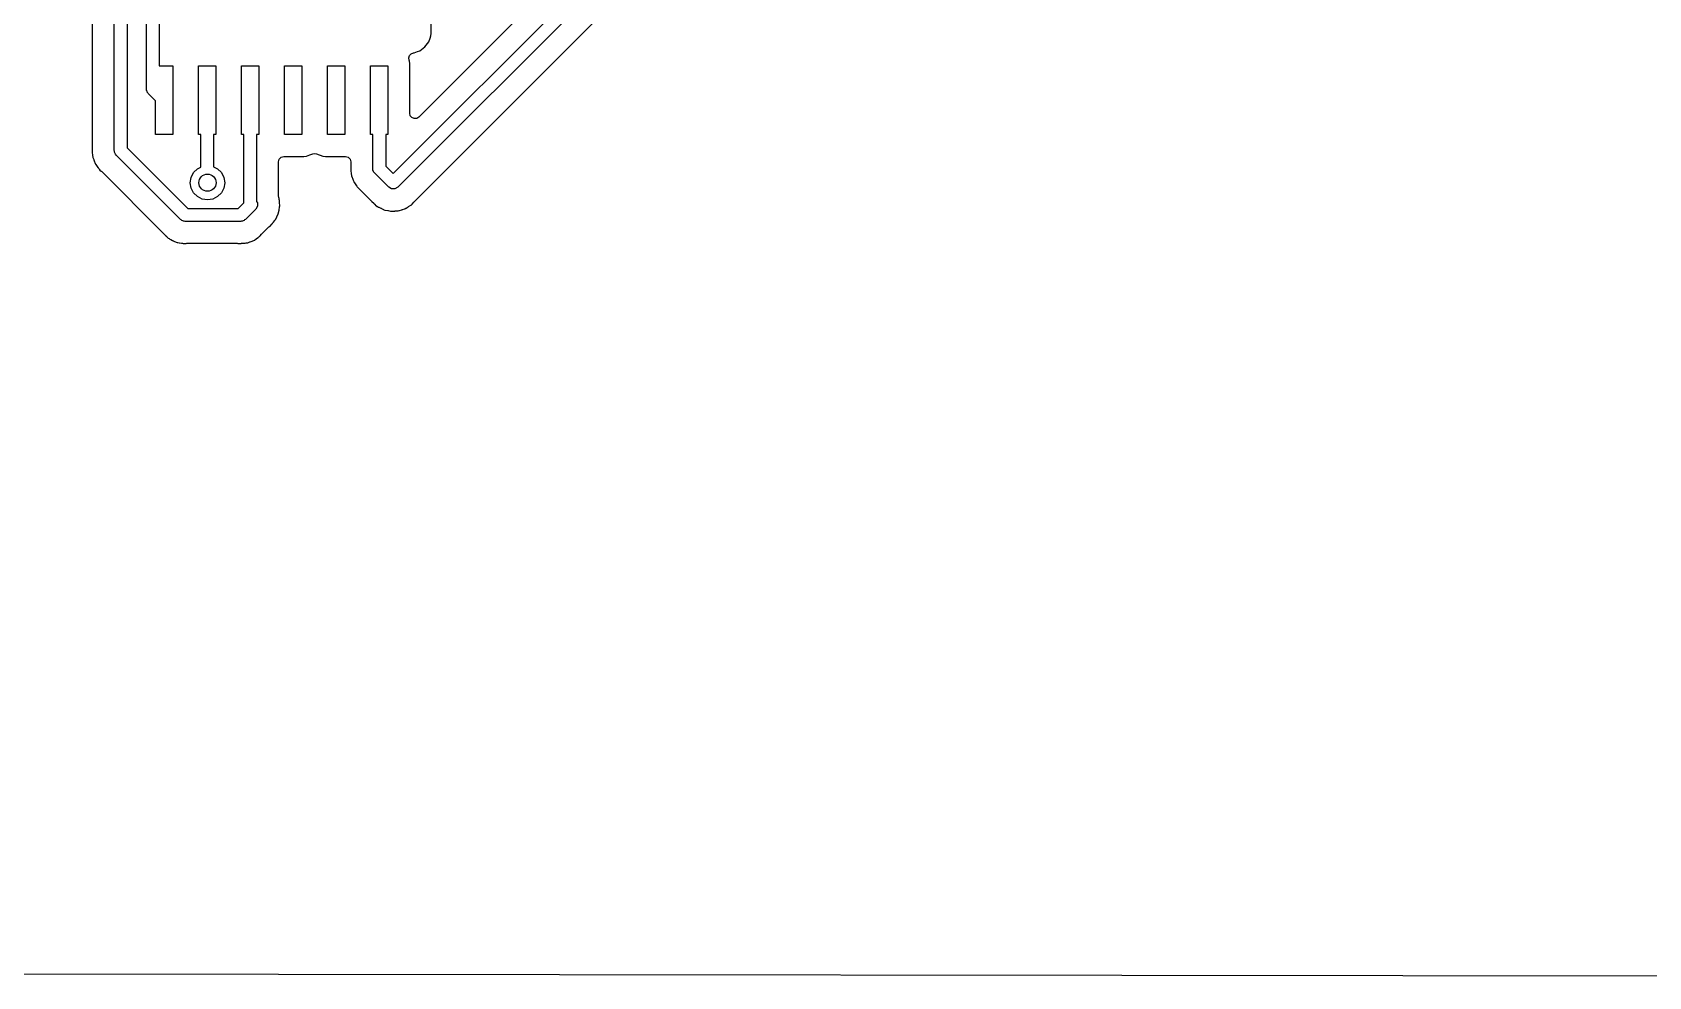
# Model space of a CAD drawing. Extents: x 15 to 269, y -160 to -43.
# Drawn here: x 135.38 to 172.94, y -159.92 to -137.98 of the extents above; entities that cross this region are included whole.
import ezdxf

# ---------------------------------------------------------------- set-up
doc = ezdxf.new("R2010")
doc.units = 0
doc.layers.add('BLACK', color=7, linetype='CONTINUOUS')

msp = doc.modelspace()

# ---------------------------------------------------------------- linework, layer by layer
at = {"layer": 'BLACK', "linetype": 'CONTINUOUS'}
for p, q in [((138.026, -139.298), (138.026, -109.148)), ((138.326, -109.086), (138.326, -138.76)), ((136.768, -118.673), (136.768, -140.642)), ((137.276, -140.728), (137.276, -118.366)), ((137.576, -118.366), (137.576, -140.666)), ((143.764, -141.266), (159.305, -125.725)), ((158.76, -125.551), (144.358, -139.953)), ((159.561, -125.893), (143.87, -141.584)), ((144.991, -141.182), (159.86, -126.314)), ((144.647, -138.009), (144.647, -136.836)), ((144.501, -138.323), (144.589, -138.206)), ((144.589, -138.206), (144.622, -138.118)), ((144.622, -138.118), (144.64, -138.069)), ((144.64, -138.069), (144.647, -138.009)), ((144.64, -138.069), (144.64, -138.069)), ((144.64, -138.069), (144.64, -138.069)), ((144.125, -138.574), (144.143, -138.521)), ((144.132, -138.63), (144.125, -138.574)), ((144.143, -138.521), (144.182, -138.482)), ((144.182, -138.482), (144.235, -138.463)), ((144.235, -138.463), (144.247, -138.462)), ((144.247, -138.462), (144.325, -138.433)), ((144.247, -138.462), (144.247, -138.462)), ((144.247, -138.462), (144.247, -138.462)), ((144.325, -138.433), (144.384, -138.411)), ((144.384, -138.411), (144.501, -138.323)), ((138.326, -138.76), (138.638, -138.76)), ((138.638, -138.76), (138.638, -140.36)), ((139.238, -140.36), (139.238, -138.76)), ((139.238, -138.76), (139.638, -138.76)), ((139.638, -138.76), (139.638, -140.36)), ((140.238, -140.36), (140.238, -138.76)), ((140.238, -138.76), (140.638, -138.76)), ((140.638, -138.76), (140.638, -140.36)), ((141.238, -140.36), (141.238, -138.76)), ((141.238, -138.76), (141.638, -138.76)), ((141.638, -138.76), (141.638, -140.36)), ((142.238, -140.36), (142.238, -138.76)), ((142.238, -138.76), (142.638, -138.76)), ((142.638, -138.76), (142.638, -140.36)), ((143.238, -140.36), (143.238, -138.76)), ((143.238, -138.76), (143.638, -138.76)), ((143.638, -138.76), (143.638, -140.36)), ((144.14, -138.651), (144.132, -138.63)), ((144.147, -138.711), (144.14, -138.651)), ((144.147, -139.865), (144.147, -138.711)), ((144.147, -138.711), (144.147, -138.711)), ((138.031, -139.317), (138.026, -139.298)), ((138.031, -139.337), (138.031, -139.317)), ((138.041, -139.354), (138.031, -139.337)), ((138.046, -139.373), (138.041, -139.354)), ((138.06, -139.387), (138.046, -139.373)), ((138.07, -139.404), (138.06, -139.387)), ((138.238, -139.572), (138.07, -139.404)), ((138.238, -140.36), (138.238, -139.572)), ((144.16, -139.921), (144.147, -139.865)), ((144.198, -139.965), (144.16, -139.921)), ((144.251, -139.987), (144.198, -139.965)), ((144.309, -139.983), (144.251, -139.987)), ((144.358, -139.953), (144.309, -139.983)), ((138.638, -140.36), (138.238, -140.36)), ((139.288, -140.36), (139.238, -140.36)), ((139.288, -141.115), (139.288, -140.36)), ((139.638, -140.36), (139.588, -140.36)), ((139.588, -140.36), (139.588, -141.107)), ((140.288, -140.36), (140.238, -140.36)), ((140.288, -141.948), (140.288, -140.36)), ((140.638, -140.36), (140.588, -140.36)), ((140.588, -140.36), (140.588, -141.914)), ((141.638, -140.36), (141.238, -140.36)), ((142.638, -140.36), (142.238, -140.36)), ((143.288, -140.36), (143.238, -140.36)), ((143.288, -141.152), (143.288, -140.36)), ((143.638, -140.36), (143.588, -140.36)), ((143.588, -140.36), (143.588, -141.09)), ((136.768, -140.642), (136.766, -140.664)), ((136.766, -140.664), (136.768, -140.737)), ((136.768, -140.737), (136.768, -140.741)), ((136.768, -140.741), (136.768, -140.77)), ((136.768, -140.77), (136.769, -140.774)), ((136.769, -140.774), (136.769, -140.786)), ((136.769, -140.786), (136.771, -140.832)), ((136.771, -140.832), (136.777, -140.853)), ((136.777, -140.853), (136.781, -140.872)), ((136.781, -140.872), (136.784, -140.894)), ((137.282, -140.748), (137.276, -140.728)), ((137.282, -140.767), (137.282, -140.748)), ((137.291, -140.784), (137.282, -140.767)), ((137.297, -140.803), (137.291, -140.784)), ((137.311, -140.817), (137.297, -140.803)), ((137.32, -140.835), (137.311, -140.817)), ((138.82, -142.334), (137.32, -140.835)), ((137.576, -140.666), (138.988, -142.078)), ((141.159, -140.885), (141.22, -140.868)), ((141.22, -140.868), (141.687, -140.868)), ((141.687, -140.868), (141.747, -140.862)), ((141.687, -140.868), (141.687, -140.868)), ((141.747, -140.862), (141.827, -140.832)), ((141.827, -140.832), (141.895, -140.807)), ((141.895, -140.807), (141.938, -140.799)), ((141.938, -140.799), (141.981, -140.807)), ((141.981, -140.807), (142.129, -140.862)), ((142.129, -140.862), (142.129, -140.862)), ((142.129, -140.862), (142.129, -140.862)), ((142.129, -140.862), (142.189, -140.868)), ((142.189, -140.868), (142.189, -140.868)), ((142.189, -140.868), (142.655, -140.868)), ((142.655, -140.868), (142.718, -140.885)), ((136.784, -140.894), (136.801, -140.937)), ((136.801, -140.937), (136.804, -140.948)), ((136.804, -140.948), (136.817, -140.992)), ((136.817, -140.992), (136.828, -141.011)), ((136.828, -141.011), (136.837, -141.028)), ((136.837, -141.028), (136.845, -141.048)), ((136.845, -141.048), (136.845, -141.048)), ((136.845, -141.048), (136.872, -141.086)), ((136.872, -141.086), (136.878, -141.095)), ((136.878, -141.095), (136.902, -141.135)), ((136.902, -141.135), (136.902, -141.135)), ((136.902, -141.135), (136.917, -141.151)), ((136.917, -141.151), (136.93, -141.165)), ((136.93, -141.165), (136.943, -141.183)), ((136.943, -141.183), (136.978, -141.212)), ((136.978, -141.212), (136.987, -141.22)), ((136.987, -141.22), (138.399, -142.633)), ((139.066, -141.354), (139.122, -141.243)), ((139.122, -141.243), (139.211, -141.154)), ((139.211, -141.154), (139.288, -141.115)), ((139.588, -141.107), (139.681, -141.154)), ((139.681, -141.154), (139.77, -141.243)), ((139.77, -141.243), (139.826, -141.354)), ((141.096, -140.993), (141.113, -140.93)), ((141.096, -141.783), (141.096, -140.993)), ((141.113, -140.93), (141.159, -140.885)), ((142.718, -140.885), (142.763, -140.93)), ((142.763, -140.93), (142.779, -140.993)), ((142.779, -141.066), (142.777, -141.087)), ((142.777, -141.087), (142.779, -141.16)), ((142.779, -140.993), (142.779, -141.066)), ((142.779, -141.16), (142.779, -141.164)), ((142.779, -141.164), (142.779, -141.193)), ((142.779, -141.193), (142.78, -141.198)), ((142.78, -141.198), (142.781, -141.21)), ((142.781, -141.21), (142.782, -141.256)), ((142.782, -141.256), (142.788, -141.277)), ((143.293, -141.171), (143.288, -141.152)), ((143.293, -141.191), (143.293, -141.171)), ((143.303, -141.208), (143.293, -141.191)), ((143.308, -141.227), (143.303, -141.208)), ((143.322, -141.241), (143.308, -141.227)), ((143.332, -141.258), (143.322, -141.241)), ((143.588, -141.09), (143.764, -141.266)), ((144.247, -141.926), (144.991, -141.182)), ((139.046, -141.478), (139.066, -141.354)), ((139.066, -141.602), (139.046, -141.478)), ((139.122, -141.713), (139.066, -141.602)), ((139.826, -141.602), (139.77, -141.713)), ((139.826, -141.354), (139.846, -141.478)), ((139.846, -141.478), (139.826, -141.602)), ((142.788, -141.277), (142.792, -141.296)), ((142.792, -141.296), (142.795, -141.317)), ((142.795, -141.317), (142.812, -141.36)), ((142.812, -141.36), (142.816, -141.371)), ((142.816, -141.371), (142.829, -141.416)), ((142.829, -141.416), (142.84, -141.434)), ((142.84, -141.434), (142.848, -141.452)), ((142.848, -141.452), (142.851, -141.459)), ((142.851, -141.459), (142.856, -141.472)), ((142.856, -141.472), (142.884, -141.509)), ((142.884, -141.509), (142.89, -141.519)), ((142.89, -141.519), (142.914, -141.559)), ((142.914, -141.559), (142.914, -141.559)), ((142.914, -141.559), (142.929, -141.574)), ((142.929, -141.574), (142.941, -141.589)), ((142.941, -141.589), (142.954, -141.606)), ((142.954, -141.606), (142.99, -141.636)), ((143.658, -141.584), (143.332, -141.258)), ((143.725, -141.623), (143.658, -141.584)), ((143.803, -141.623), (143.725, -141.623)), ((143.87, -141.584), (143.803, -141.623)), ((139.211, -141.802), (139.122, -141.713)), ((139.322, -141.858), (139.211, -141.802)), ((139.446, -141.878), (139.322, -141.858)), ((139.57, -141.858), (139.446, -141.878)), ((139.681, -141.802), (139.57, -141.858)), ((139.77, -141.713), (139.681, -141.802)), ((140.158, -142.078), (140.288, -141.948)), ((140.588, -141.914), (140.607, -141.947)), ((140.607, -141.947), (140.607, -142.025)), ((141.104, -141.825), (141.096, -141.783)), ((141.11, -141.841), (141.104, -141.825)), ((141.111, -141.85), (141.11, -141.841)), ((141.115, -141.873), (141.111, -141.85)), ((141.118, -141.882), (141.115, -141.873)), ((141.119, -141.941), (141.118, -141.882)), ((141.12, -141.948), (141.119, -141.941)), ((141.125, -142.007), (141.12, -141.948)), ((141.124, -142.016), (141.125, -142.007)), ((142.99, -141.636), (142.998, -141.644)), ((142.998, -141.644), (143.246, -141.891)), ((143.246, -141.891), (143.261, -141.909)), ((143.261, -141.909), (143.266, -141.917)), ((143.266, -141.917), (143.31, -141.956)), ((143.31, -141.956), (143.316, -141.961)), ((143.316, -141.961), (143.328, -141.973)), ((143.328, -141.973), (143.333, -141.977)), ((143.333, -141.977), (143.341, -141.983)), ((143.341, -141.983), (143.347, -141.988)), ((143.347, -141.988), (143.391, -142.027)), ((144.12, -142.032), (144.171, -142.002)), ((144.171, -142.002), (144.177, -141.996)), ((144.177, -141.996), (144.195, -141.981)), ((144.195, -141.981), (144.203, -141.976)), ((144.203, -141.976), (144.206, -141.973)), ((144.206, -141.973), (144.242, -141.932)), ((144.242, -141.932), (144.247, -141.926)), ((138.837, -142.344), (138.82, -142.334)), ((138.851, -142.358), (138.837, -142.344)), ((138.87, -142.363), (138.851, -142.358)), ((138.887, -142.373), (138.87, -142.363)), ((138.907, -142.373), (138.887, -142.373)), ((138.926, -142.378), (138.907, -142.373)), ((140.22, -142.378), (138.926, -142.378)), ((138.988, -142.078), (140.158, -142.078)), ((140.239, -142.373), (140.22, -142.378)), ((140.259, -142.373), (140.239, -142.373)), ((140.276, -142.363), (140.259, -142.373)), ((140.295, -142.358), (140.276, -142.363)), ((140.309, -142.344), (140.295, -142.358)), ((140.326, -142.334), (140.309, -142.344)), ((140.568, -142.092), (140.326, -142.334)), ((140.607, -142.025), (140.568, -142.092)), ((140.972, -142.403), (141.011, -142.359)), ((141.011, -142.359), (141.015, -142.351)), ((141.015, -142.351), (141.028, -142.331)), ((141.028, -142.331), (141.033, -142.324)), ((141.033, -142.324), (141.057, -142.27)), ((141.057, -142.27), (141.06, -142.263)), ((141.06, -142.263), (141.086, -142.211)), ((141.086, -142.211), (141.089, -142.202)), ((141.089, -142.202), (141.096, -142.18)), ((141.096, -142.18), (141.099, -142.171)), ((141.099, -142.171), (141.109, -142.113)), ((141.109, -142.113), (141.11, -142.106)), ((141.11, -142.106), (141.123, -142.048)), ((141.122, -142.039), (141.124, -142.016)), ((141.123, -142.048), (141.122, -142.039)), ((143.391, -142.027), (143.391, -142.027)), ((143.391, -142.027), (143.391, -142.027)), ((143.391, -142.027), (143.399, -142.031)), ((143.399, -142.031), (143.419, -142.044)), ((143.419, -142.044), (143.426, -142.049)), ((143.426, -142.049), (143.426, -142.049)), ((143.426, -142.049), (143.426, -142.049)), ((143.426, -142.049), (143.473, -142.069)), ((143.473, -142.069), (143.48, -142.073)), ((143.48, -142.073), (143.487, -142.076)), ((143.487, -142.076), (143.509, -142.087)), ((143.509, -142.087), (143.539, -142.102)), ((143.539, -142.102), (143.548, -142.105)), ((143.548, -142.105), (143.57, -142.112)), ((143.57, -142.112), (143.579, -142.115)), ((143.579, -142.115), (143.579, -142.115)), ((143.579, -142.115), (143.637, -142.125)), ((143.637, -142.125), (143.644, -142.126)), ((143.644, -142.126), (143.702, -142.139)), ((143.702, -142.139), (143.711, -142.138)), ((143.711, -142.138), (143.734, -142.14)), ((143.734, -142.14), (143.743, -142.141)), ((143.743, -142.141), (143.802, -142.136)), ((143.802, -142.136), (143.809, -142.135)), ((143.809, -142.135), (143.868, -142.134)), ((143.868, -142.134), (143.877, -142.131)), ((143.877, -142.131), (143.9, -142.127)), ((143.9, -142.127), (143.907, -142.126)), ((143.907, -142.126), (143.909, -142.126)), ((143.909, -142.126), (143.964, -142.106)), ((143.964, -142.106), (143.971, -142.103)), ((143.971, -142.103), (143.989, -142.098)), ((143.989, -142.098), (144.028, -142.087)), ((144.028, -142.087), (144.036, -142.082)), ((144.036, -142.082), (144.057, -142.073)), ((144.057, -142.073), (144.065, -142.069)), ((144.065, -142.069), (144.114, -142.036)), ((144.114, -142.036), (144.12, -142.032)), ((138.399, -142.633), (138.413, -142.649)), ((138.413, -142.649), (138.415, -142.651)), ((138.415, -142.651), (138.415, -142.651)), ((138.415, -142.651), (138.441, -142.676)), ((138.441, -142.676), (138.466, -142.7)), ((138.466, -142.7), (138.469, -142.702)), ((138.469, -142.702), (138.49, -142.723)), ((138.49, -142.723), (138.493, -142.726)), ((138.493, -142.726), (138.502, -142.733)), ((138.502, -142.733), (138.536, -142.765)), ((140.587, -142.776), (140.627, -142.752)), ((140.627, -142.752), (140.642, -142.737)), ((140.642, -142.737), (140.657, -142.725)), ((140.657, -142.725), (140.674, -142.712)), ((140.674, -142.712), (140.704, -142.676)), ((140.704, -142.676), (140.712, -142.668)), ((140.712, -142.668), (140.875, -142.504)), ((140.875, -142.504), (140.893, -142.489)), ((140.893, -142.489), (140.901, -142.484)), ((140.901, -142.484), (140.94, -142.44)), ((140.94, -142.44), (140.945, -142.434)), ((140.945, -142.434), (140.957, -142.422)), ((140.957, -142.422), (140.967, -142.409)), ((140.967, -142.409), (140.972, -142.403)), ((138.536, -142.765), (138.555, -142.775)), ((138.555, -142.775), (138.571, -142.786)), ((138.571, -142.786), (138.588, -142.799)), ((138.588, -142.799), (138.593, -142.801)), ((138.593, -142.801), (138.631, -142.818)), ((138.631, -142.818), (138.641, -142.823)), ((138.641, -142.823), (138.647, -142.826)), ((138.647, -142.826), (138.682, -142.845)), ((138.682, -142.845), (138.701, -142.85)), ((138.701, -142.85), (138.703, -142.85)), ((138.703, -142.85), (138.721, -142.857)), ((138.721, -142.857), (138.741, -142.865)), ((138.741, -142.865), (138.756, -142.868)), ((138.756, -142.868), (138.787, -142.873)), ((138.787, -142.873), (138.798, -142.875)), ((138.798, -142.875), (138.843, -142.886)), ((138.843, -142.886), (138.843, -142.886)), ((138.843, -142.886), (138.864, -142.886)), ((138.864, -142.886), (138.884, -142.888)), ((138.884, -142.888), (138.905, -142.891)), ((138.905, -142.891), (138.951, -142.887)), ((138.951, -142.887), (138.963, -142.886)), ((138.963, -142.886), (140.134, -142.886)), ((140.134, -142.886), (140.155, -142.889)), ((140.155, -142.889), (140.158, -142.889)), ((140.158, -142.889), (140.228, -142.887)), ((140.158, -142.889), (140.158, -142.889)), ((140.228, -142.887), (140.232, -142.886)), ((140.232, -142.886), (140.261, -142.886)), ((140.261, -142.886), (140.266, -142.886)), ((140.266, -142.886), (140.278, -142.885)), ((140.278, -142.885), (140.324, -142.884)), ((140.324, -142.884), (140.345, -142.878)), ((140.345, -142.878), (140.364, -142.874)), ((140.364, -142.874), (140.385, -142.871)), ((140.385, -142.871), (140.428, -142.854)), ((140.428, -142.854), (140.439, -142.85)), ((140.439, -142.85), (140.484, -142.837)), ((140.484, -142.837), (140.502, -142.826)), ((140.502, -142.826), (140.52, -142.818)), ((140.52, -142.818), (140.54, -142.81)), ((140.54, -142.81), (140.577, -142.782)), ((140.577, -142.782), (140.587, -142.776)), ((187.141, -159.923), (90.6118, -159.82))]:
    msp.add_line(p, q, dxfattribs=at)
at = {"layer": 'BLACK'}
msp.add_circle((139.446, -141.478), 0.2, dxfattribs=at)

doc.saveas('drawing.dxf')
